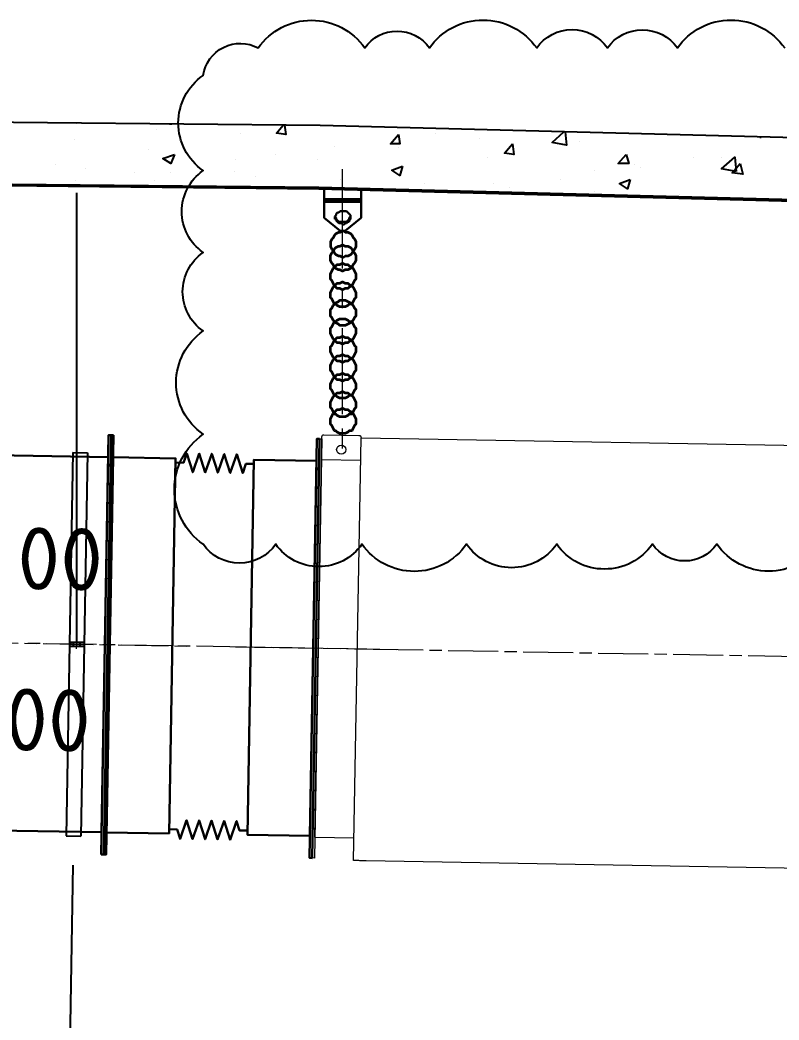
# Model space of a CAD drawing. Header units: inches. Extents: x 0 to 63075, y 0 to 44550.
# Drawn here: x 13184 to 15006, y 13735 to 16134 of the extents above; entities that cross this region are included whole.
import ezdxf

# ---------------------------------------------------------------- set-up
doc = ezdxf.new("R2010")
doc.units = ezdxf.units.IN
doc.header["$MEASUREMENT"] = 0
doc.linetypes.add('ACAD_ISO02W100', pattern=[15, 12, -3])
doc.linetypes.add('ACAD_ISO08W100', pattern=[36, 24, -3, 6, -3])
for name, color, linetype in [('PDF2_Geometry', 7, 'Continuous'), ('PDF_AXES', 7, 'Continuous'), ('PDF_Geometry', 7, 'Continuous'), ('PDF_Text', 7, 'Continuous')]:
    doc.layers.add(name, color=color, linetype=linetype)
doc.styles.add('PDF ISOCPEUR', font='isocpeur.ttf')

# ---------------------------------------------------------------- blocks, each defined once
blk = doc.blocks.new('1693_SIDE')
at = {"layer": 'PDF2_Geometry', "color": 252, "lineweight": 25, "true_color": 0x939598}
for points in [[(-183269.8, -67729.7), (-180934, -67796.4), (-176341.8, -67825), (-173395.8, -67853.6), (-165066.4, -68069.7), (-165066.4, -68219.1), (-173399, -68003), (-176345, -67974.4), (-180934, -67945.8), (-183269.8, -67879)], [(-173208.3, -67875.9), (-173205.2, -67898.1), (-173227.4, -67898.1)], [(-172935, -67898.1), (-172931.8, -67923.5), (-172954.1, -67920.4)], [(-173745.4, -67923.5), (-173754.9, -67945.8), (-173774, -67933.1)], [(-172661.7, -67923.5), (-172655.4, -67945.8), (-172680.8, -67945.8)], [(-172397.9, -67964.8), (-172432.9, -67958.5), (-172401.1, -67929.9)], [(-172388.4, -67945.8), (-172382.1, -67971.2), (-172407.5, -67968)], [(-173198.8, -67952.1), (-173205.2, -67974.4), (-173224.2, -67961.7)], [(-172652.2, -67983.9), (-172658.5, -68006.2), (-172677.6, -67993.4)]]:
    blk.add_lwpolyline(points, close=True, dxfattribs=at)
for points in [[(-173980.6, -67850.4), (-173980.6, -67850.4)], [(-173789.9, -67863.2), (-173789.9, -67863.2)], [(-173758.1, -67850.4), (-173751.8, -67850.4)], [(-173751.8, -67850.4), (-173751.8, -67850.4)], [(-173586.5, -67872.7), (-173586.5, -67872.7)], [(-173481.6, -67853.6), (-173478.5, -67875.9), (-173500.7, -67872.7), (-173484.8, -67853.6)], [(-173119.3, -67872.7), (-173119.3, -67872.7)], [(-172807.9, -67869.5), (-172804.7, -67901.3), (-172839.7, -67894.9), (-172811.1, -67869.5)], [(-183266.6, -67882.2), (-180934, -67949), (-176106.6, -67977.6), (-173399, -68006.2), (-165069.5, -68222.3)], [(-173986.9, -67888.6), (-173986.9, -67888.6)], [(-173014.5, -67885.4), (-173014.5, -67885.4)], [(-172772.9, -67891.8), (-172772.9, -67891.8)], [(-172340.7, -67882.2), (-172337.6, -67882.2)], [(-172337.6, -67882.2), (-172337.6, -67882.2)], [(-173809, -67910.8), (-173809, -67910.8)], [(-173360.9, -67904.5), (-173360.9, -67904.5)], [(-173208.3, -67907.6), (-173208.3, -67907.6)], [(-173599.2, -67936.2), (-173599.2, -67936.2)], [(-173503.9, -67923.5), (-173503.9, -67923.5)], [(-173402.2, -67936.2), (-173402.2, -67936.2)], [(-172995.4, -67929.9), (-172995.4, -67929.9)], [(-172499.6, -67929.9), (-172499.6, -67929.9)], [(-172432.9, -67929.9), (-172432.9, -67929.9)], [(-174031.4, -67949), (-174031.4, -67949)], [(-173958.3, -67958.5), (-173958.3, -67958.5)], [(-173840.7, -67968), (-173840.7, -67968)], [(-173754.9, -67968), (-173754.9, -67968)], [(-173602.4, -67964.8), (-173602.4, -67964.8)], [(-173217.9, -67968), (-173217.9, -67968)], [(-172738, -67961.7), (-172738, -67961.7)], [(-172642.6, -67949), (-172642.6, -67949)], [(-172626.8, -67955.3), (-172626.8, -67955.3)], [(-173983.8, -67987.1), (-173983.8, -67987.1)], [(-173793.1, -67987.1), (-173793.1, -67987.1)], [(-173551.5, -67977.6), (-173551.5, -67977.6)], [(-173348.2, -67983.9), (-173348.2, -67983.9)], [(-173144.8, -67993.4), (-173144.8, -67993.4)], [(-172979.5, -67993.4), (-172979.5, -67993.4)], [(-172820.6, -67983.9), (-172820.6, -67983.9)], [(-173020.8, -68012.5), (-173020.8, -68012.5)], [(-172941.4, -68003), (-172941.4, -68003)], [(-172738, -68012.5), (-172738, -68012.5)], [(-172534.6, -68018.9), (-172534.6, -68018.9)], [(-172331.2, -68028.4), (-172331.2, -68028.4)]]:
    blk.add_lwpolyline(points, dxfattribs=at)
blk = doc.blocks.new('FAN_MOTOR_SIDE')
at = {"linetype": 'ACAD_ISO08W100', "lineweight": 0, "ltscale": 5}
blk.add_lwpolyline([(-121378.2, -14744.8), (-125249.2, -14744.8)], dxfattribs=at)
at = {"layer": 'PDF_AXES', "lineweight": 20}
for points in [[(-125050.4, -14241.9), (-125050.4, -15247.7), (-125056.4, -15247.7), (-125056.4, -14241.9), (-125050.4, -14241.9)], [(-125050.4, -15197.7), (-125050.4, -14241.9)], [(-124956.4, -14291.9), (-125050.4, -14291.9)], [(-125050.4, -15197.7), (-124956.4, -15197.7)]]:
    blk.add_lwpolyline(points, dxfattribs=at)
blk.add_lwpolyline([(-124956.4, -14237.4), (-123756.3, -14237.4), (-123756.3, -15252.2), (-123766.3, -15252.2), (-123766.4, -15252.2, 0.004915), (-123776.3, -15252.1, 0.00492), (-123786.3, -15252.2), (-124926.4, -15252.2), (-124926.4, -15252.2, 0.004915), (-124936.4, -15252.1, 0.00492), (-124946.4, -15252.2), (-124956.4, -15252.2)], format="xyb", close=True, dxfattribs=at)
blk.add_circle((-125003.4, -14266.9), 11, dxfattribs=at)
at = {"layer": 'PDF_Geometry', "lineweight": 20}
blk.add_lwpolyline([(-125050.4, -14241.9), (-125050.4, -14236.9, -0.414216), (-125045.4, -14231.9), (-124961.4, -14231.9, -0.414216), (-124956.4, -14236.9), (-124956.4, -14237.4)], format="xyb", dxfattribs=at)
blk = doc.blocks.new('FAN_DUCT_500')
at = {"lineweight": 30}
for p, q in [((39079.8, -18994.6), (39079.8, -18094.6)), ((39079.8, -18094.6), (39567.8, -18094.6)), ((39567.8, -18094.6), (39567.8, -18994.6)), ((39079.8, -18994.6), (39567.8, -18994.6))]:
    blk.add_line(p, q, dxfattribs=at)
at = {"linetype": 'ACAD_ISO08W100', "lineweight": 0, "ltscale": 5}
blk.add_lwpolyline([(39767.8, -18544.6), (38879.8, -18544.6)], dxfattribs=at)
at = {"layer": 'PDF_AXES', "lineweight": 30}
for points in [[(39079.8, -18041.6), (39073.8, -18041.6), (39073.8, -19047.6), (39079.8, -19047.6)], [(39573.8, -18041.6), (39567.8, -18041.6), (39567.8, -19047.6), (39573.8, -19047.6)]]:
    blk.add_lwpolyline(points, close=True, dxfattribs=at)
at = {"layer": 'PDF_Text', "char_height": 150, "attachment_point": 4, "rotation": 180, "style": 'PDF ISOCPEUR'}
for s, insert in [('L500', (39533.2, -18361.4)), ('D900', (39533.2, -18748.4))]:
    blk.add_mtext(s, dxfattribs=dict(at, insert=insert))
blk = doc.blocks.new('FAN_DUCT_FLEX')
at = {"lineweight": 30}
for p, q in [((42270.5, -18994.6), (42270.5, -18094.6)), ((42758.5, -18094.6), (42758.5, -18994.6))]:
    blk.add_line(p, q, dxfattribs=at)
for points in [[(42420.5, -18104.6), (42439.5, -18104.6), (42447, -18082.1), (42462, -18127.1), (42477, -18082.1), (42492, -18127.1), (42507, -18082.1), (42522, -18127.1), (42537, -18082.1), (42552, -18127.1), (42567, -18082.1), (42582, -18127.1), (42589.5, -18104.6), (42608.5, -18104.6)], [(42270.5, -18994.6), (42420.5, -18994.6), (42420.5, -18094.6), (42270.5, -18094.6)], [(42758.5, -18994.6), (42608.5, -18994.6), (42608.5, -18094.6), (42758.5, -18094.6)], [(42420.5, -18984.6), (42439.5, -18984.6), (42447, -19007.1), (42462, -18962.1), (42477, -19007.1), (42492, -18962.1), (42507, -19007.1), (42522, -18962.1), (42537, -19007.1), (42552, -18962.1), (42567, -19007.1), (42582, -18962.1), (42589.5, -18984.6), (42608.5, -18984.6)]]:
    blk.add_lwpolyline(points, dxfattribs=at)
at = {"linetype": 'ACAD_ISO08W100', "lineweight": 0, "ltscale": 5}
blk.add_lwpolyline([(42958.5, -18544.6), (42070.5, -18544.6)], dxfattribs=at)
at = {"layer": 'PDF_AXES', "lineweight": 30}
for points in [[(42270.5, -18041.6), (42264.5, -18041.6), (42264.5, -19047.6), (42270.5, -19047.6)], [(42764.5, -18041.6), (42758.5, -18041.6), (42758.5, -19047.6), (42764.5, -19047.6)]]:
    blk.add_lwpolyline(points, close=True, dxfattribs=at)

msp = doc.modelspace()

# ---------------------------------------------------------------- linework, layer by layer
for p, q in [((13320.7, 14641.7), (13320.7, 15719.5)), ((13311.1, 15096.5), (13295.1, 14176.6)), ((13311.1, 15096.5), (13346.1, 15095.9)), ((13346.1, 15095.9), (13330.1, 14176)), ((13303.1, 14636.6), (13338.1, 14636)), ((13303.2, 14641.6), (13338.2, 14641)), ((13303, 14631.6), (13338, 14631)), ((13295.1, 14176.6), (13330.1, 14176)), ((13311.3, 14106.3), (13267.7, 11606.7))]:
    msp.add_line(p, q)
at = {"linetype": 'ACAD_ISO02W100'}
for p, q in [((13312.5, 14631.4), (13312.7, 14641.4)), ((13328.5, 14631.1), (13328.7, 14641.1))]:
    msp.add_line(p, q, dxfattribs=at)
msp.add_lwpolyline([(15105.4, 14876.3, -0.520567), (14856.8, 14876.3, -0.520567), (14702, 14876.3, -0.520567), (14472.5, 14876.3, -0.520567), (14256.1, 14876.3, -0.520567), (14005.1, 14876.3, -0.520567), (13798.1, 14876.3, -0.520567), (13623.8, 14876.3, -0.520567), (13623.8, 15140, -0.520567), (13623.8, 15387.9, -0.520567), (13623.8, 15576.3, -0.520567), (13623.8, 15772.7, -0.520567), (13623.8, 16000.9, -0.520567), (13756.3, 16066.9, -0.520567), (14011.7, 16066.9, -0.520567), (14166.9, 16066.9, -0.520567), (14424.4, 16066.9, -0.520567), (14594.3, 16066.9, -0.520567), (14762, 16066.9, -0.520567), (15019.6, 16066.9, -0.520567)], format="xyb")
at = {"linetype": 'ACAD_ISO08W100', "lineweight": 0, "ltscale": 5}
msp.add_lwpolyline([(13320.4, 14625.4), (13320.6, 14636.3), (13320.8, 14647.1)], dxfattribs=at)
at = {"layer": 'PDF2_Geometry', "lineweight": 30}
for p, q in [((13914.4, 15728.7), (13914.4, 15704.1)), ((14003.3, 15704.1), (14003.3, 15726.3)), ((13914.4, 15704.1), (13914.4, 15700.9)), ((13914.4, 15704.1), (14003.3, 15704.1)), ((13914.4, 15700.9), (13914.4, 15697.7)), ((14003.3, 15700.9), (13914.4, 15700.9)), ((13914.4, 15700.9), (14003.3, 15700.9)), ((13914.4, 15697.7), (13914.4, 15694.5)), ((13914.4, 15697.7), (14003.3, 15697.7)), ((13914.4, 15694.5), (13914.4, 15659.6)), ((14003.3, 15700.9), (14003.3, 15704.1)), ((14003.3, 15697.7), (14003.3, 15700.9)), ((14003.3, 15694.5), (14003.3, 15697.7)), ((14003.3, 15659.6), (14003.3, 15694.5)), ((13943, 15669.1), (13946.2, 15672.3)), ((13943, 15666), (13943, 15669.1)), ((13946.2, 15672.3), (13949.4, 15672.3)), ((13949.4, 15672.3), (13952.5, 15675.5)), ((13952.5, 15675.5), (13955.7, 15675.5)), ((13955.7, 15675.5), (13958.9, 15675.5)), ((13958.9, 15675.5), (13962.1, 15675.5)), ((13962.1, 15675.5), (13965.2, 15675.5)), ((13965.2, 15675.5), (13968.4, 15675.5)), ((13968.4, 15675.5), (13971.6, 15672.3)), ((13971.6, 15672.3), (13974.8, 15669.1)), ((13974.8, 15669.1), (13977.9, 15666)), ((13914.4, 15659.6), (13952.5, 15627.9)), ((13939.8, 15662.8), (13943, 15666)), ((13939.8, 15659.6), (13939.8, 15662.8)), ((13939.8, 15662.8), (13943, 15659.6)), ((13939.8, 15656.4), (13939.8, 15659.6)), ((13943, 15656.4), (13939.8, 15656.4)), ((13943, 15659.6), (13943, 15656.4)), ((13943, 15653.3), (13943, 15656.4)), ((13943, 15656.4), (13946.2, 15653.3)), ((13946.2, 15650.1), (13943, 15653.3)), ((13946.2, 15653.3), (13949.4, 15650.1)), ((13949.4, 15646.9), (13946.2, 15650.1)), ((13949.4, 15650.1), (13952.5, 15650.1)), ((13952.5, 15646.9), (13949.4, 15646.9)), ((13952.5, 15650.1), (13955.7, 15650.1)), ((13955.7, 15646.9), (13952.5, 15646.9)), ((13955.7, 15650.1), (13962.1, 15650.1)), ((13958.9, 15643.7), (13955.7, 15646.9)), ((13962.1, 15643.7), (13958.9, 15643.7)), ((13962.1, 15650.1), (13965.2, 15650.1)), ((13965.2, 15646.9), (13962.1, 15643.7)), ((13965.2, 15627.9), (14003.3, 15659.6)), ((13965.2, 15650.1), (13968.4, 15650.1)), ((13968.4, 15646.9), (13965.2, 15646.9)), ((13968.4, 15650.1), (13971.6, 15653.3)), ((13971.6, 15650.1), (13968.4, 15646.9)), ((13971.6, 15653.3), (13974.8, 15656.4)), ((13974.8, 15650.1), (13971.6, 15650.1)), ((13974.8, 15659.6), (13977.9, 15662.8)), ((13974.8, 15656.4), (13974.8, 15659.6)), ((13977.9, 15656.4), (13974.8, 15653.3)), ((13974.8, 15653.3), (13974.8, 15650.1)), ((13977.9, 15666), (13977.9, 15662.8)), ((13977.9, 15662.8), (13977.9, 15659.6)), ((13977.9, 15659.6), (13977.9, 15656.4)), ((13952.5, 15627.9), (13965.2, 15627.9))]:
    msp.add_line(p, q, dxfattribs=at)
at = {"layer": 'PDF2_Geometry', "lineweight": 18}
for points in [[(13958.6, 15537.6), (13958.6, 15775.7)], [(13958.6, 15442.3), (13958.6, 15490)], [(13958.6, 15188.3), (13958.6, 15394.7)], [(13958.6, 15106.3), (13958.6, 15153.9)]]:
    msp.add_lwpolyline(points, dxfattribs=at)
at = {"layer": 'PDF2_Geometry', "lineweight": 35}
for points in [[(13930.3, 15596.1), (13930.3, 15602.5), (13933.5, 15608.8), (13936.7, 15612), (13939.8, 15618.3), (13943, 15621.5), (13949.4, 15624.7), (13952.5, 15624.7), (13958.9, 15627.9), (13965.2, 15624.7), (13971.6, 15624.7), (13977.9, 15621.5), (13981.1, 15618.3), (13984.3, 15612), (13987.5, 15608.8), (13990.6, 15602.5), (13990.6, 15596.1), (13990.6, 15589.8), (13987.5, 15583.4), (13984.3, 15580.2), (13981.1, 15573.9), (13977.9, 15570.7), (13971.6, 15567.5), (13965.2, 15567.5), (13958.9, 15564.4), (13952.5, 15567.5), (13949.4, 15567.5), (13943, 15570.7), (13939.8, 15573.9), (13936.7, 15580.2), (13933.5, 15583.4), (13930.3, 15589.8)], [(13930, 15563), (13930, 15569.3), (13933.2, 15575.7), (13936.4, 15578.9), (13939.6, 15585.2), (13942.7, 15588.4), (13949.1, 15591.6), (13952.3, 15591.6), (13958.6, 15594.7), (13965, 15591.6), (13971.3, 15591.6), (13977.7, 15588.4), (13980.8, 15585.2), (13984, 15578.9), (13987.2, 15575.7), (13990.4, 15569.3), (13990.4, 15563), (13990.4, 15556.6), (13987.2, 15550.3), (13984, 15547.1), (13980.8, 15540.8), (13977.7, 15537.6), (13971.3, 15534.4), (13965, 15534.4), (13958.6, 15531.2), (13952.3, 15534.4), (13949.1, 15534.4), (13942.7, 15537.6), (13939.6, 15540.8), (13936.4, 15547.1), (13933.2, 15550.3), (13930, 15556.6)], [(13930, 15518.5), (13930, 15524.9), (13933.2, 15531.2), (13936.4, 15537.6), (13939.6, 15540.8), (13942.7, 15543.9), (13945.9, 15547.1), (13952.3, 15547.1), (13958.6, 15550.3), (13965, 15547.1), (13971.3, 15547.1), (13974.5, 15543.9), (13980.8, 15540.8), (13984, 15537.6), (13987.2, 15531.2), (13990.4, 15524.9), (13990.4, 15518.5), (13990.4, 15512.2), (13987.2, 15509), (13984, 15502.7), (13980.8, 15496.3), (13974.5, 15493.1), (13971.3, 15490), (13965, 15490), (13958.6, 15486.8), (13952.3, 15490), (13945.9, 15490), (13942.7, 15493.1), (13939.6, 15496.3), (13936.4, 15502.7), (13933.2, 15509), (13930, 15512.2)], [(13930, 15474.1), (13930, 15480.4), (13933.2, 15486.8), (13936.4, 15493.1), (13939.6, 15496.3), (13942.7, 15499.5), (13945.9, 15502.7), (13952.3, 15502.7), (13958.6, 15505.8), (13965, 15502.7), (13971.3, 15502.7), (13974.5, 15499.5), (13980.8, 15496.3), (13984, 15493.1), (13987.2, 15486.8), (13990.4, 15480.4), (13990.4, 15474.1), (13990.4, 15467.7), (13987.2, 15464.6), (13984, 15458.2), (13980.8, 15451.9), (13974.5, 15451.9), (13971.3, 15448.7), (13965, 15445.5), (13958.6, 15445.5), (13952.3, 15445.5), (13945.9, 15448.7), (13942.7, 15451.9), (13939.6, 15451.9), (13936.4, 15458.2), (13933.2, 15464.6), (13930, 15467.7)], [(13930, 15429.6), (13930, 15439.2), (13933.2, 15442.3), (13936.4, 15448.7), (13939.6, 15451.9), (13942.7, 15455), (13949.1, 15458.2), (13952.3, 15461.4), (13958.6, 15461.4), (13965, 15461.4), (13971.3, 15458.2), (13977.7, 15455), (13980.8, 15451.9), (13984, 15448.7), (13987.2, 15442.3), (13990.4, 15439.2), (13990.4, 15429.6), (13990.4, 15423.3), (13987.2, 15420.1), (13984, 15413.8), (13980.8, 15410.6), (13977.7, 15407.4), (13971.3, 15404.2), (13965, 15401.1), (13958.6, 15401.1), (13952.3, 15401.1), (13949.1, 15404.2), (13942.7, 15407.4), (13939.6, 15410.6), (13936.4, 15413.8), (13933.2, 15420.1), (13930, 15423.3)], [(13930, 15385.2), (13930, 15394.7), (13933.2, 15397.9), (13936.4, 15404.2), (13939.6, 15410.6), (13942.7, 15410.6), (13945.9, 15413.8), (13952.3, 15416.9), (13958.6, 15416.9), (13965, 15416.9), (13971.3, 15413.8), (13974.5, 15410.6), (13980.8, 15410.6), (13984, 15404.2), (13987.2, 15397.9), (13990.4, 15394.7), (13990.4, 15385.2), (13990.4, 15382), (13987.2, 15375.7), (13984, 15369.3), (13980.8, 15366.1), (13974.5, 15363), (13971.3, 15359.8), (13965, 15359.8), (13958.6, 15356.6), (13952.3, 15359.8), (13945.9, 15359.8), (13942.7, 15363), (13939.6, 15366.1), (13936.4, 15369.3), (13933.2, 15375.7), (13930, 15382)], [(13930, 15343.9), (13930, 15350.3), (13933.2, 15353.4), (13936.4, 15359.8), (13939.6, 15366.1), (13942.7, 15369.3), (13945.9, 15372.5), (13952.3, 15372.5), (13958.6, 15375.7), (13965, 15372.5), (13971.3, 15372.5), (13974.5, 15369.3), (13980.8, 15366.1), (13984, 15359.8), (13987.2, 15353.4), (13990.4, 15350.3), (13990.4, 15343.9), (13990.4, 15337.6), (13987.2, 15331.2), (13984, 15324.9), (13980.8, 15321.7), (13974.5, 15318.5), (13971.3, 15315.3), (13965, 15315.3), (13958.6, 15312.2), (13952.3, 15315.3), (13945.9, 15315.3), (13942.7, 15318.5), (13939.6, 15321.7), (13936.4, 15324.9), (13933.2, 15331.2), (13930, 15337.6)], [(13930, 15299.5), (13930, 15305.8), (13933.2, 15312.2), (13936.4, 15318.5), (13939.6, 15321.7), (13942.7, 15324.9), (13945.9, 15328), (13952.3, 15328), (13958.6, 15331.2), (13965, 15328), (13971.3, 15328), (13974.5, 15324.9), (13980.8, 15321.7), (13984, 15318.5), (13987.2, 15312.2), (13990.4, 15305.8), (13990.4, 15299.5), (13990.4, 15293.1), (13987.2, 15289.9), (13984, 15283.6), (13980.8, 15277.2), (13974.5, 15274.1), (13971.3, 15270.9), (13965, 15270.9), (13958.6, 15267.7), (13952.3, 15270.9), (13945.9, 15270.9), (13942.7, 15274.1), (13939.6, 15277.2), (13936.4, 15283.6), (13933.2, 15289.9), (13930, 15293.1)], [(13930, 15255), (13930, 15261.4), (13933.2, 15267.7), (13936.4, 15274.1), (13939.6, 15277.2), (13942.7, 15280.4), (13945.9, 15283.6), (13952.3, 15283.6), (13958.6, 15286.8), (13965, 15283.6), (13971.3, 15283.6), (13974.5, 15280.4), (13980.8, 15277.2), (13984, 15274.1), (13987.2, 15267.7), (13990.4, 15261.4), (13990.4, 15255), (13990.4, 15248.7), (13987.2, 15245.5), (13984, 15239.1), (13980.8, 15232.8), (13974.5, 15232.8), (13971.3, 15229.6), (13965, 15226.4), (13958.6, 15226.4), (13952.3, 15226.4), (13945.9, 15229.6), (13942.7, 15232.8), (13939.6, 15232.8), (13936.4, 15239.1), (13933.2, 15245.5), (13930, 15248.7)], [(13930, 15210.7), (13930, 15217), (13933.2, 15223.4), (13936.4, 15229.7), (13939.6, 15232.9), (13942.7, 15236.1), (13945.9, 15239.2), (13952.3, 15239.2), (13958.6, 15242.4), (13965, 15239.2), (13971.3, 15239.2), (13974.5, 15236.1), (13980.8, 15232.9), (13984, 15229.7), (13987.2, 15223.4), (13990.4, 15217), (13990.4, 15210.7), (13990.4, 15204.3), (13987.2, 15201.1), (13984, 15194.8), (13980.8, 15188.4), (13974.5, 15188.4), (13971.3, 15185.3), (13965, 15182.1), (13958.6, 15182.1), (13952.3, 15182.1), (13945.9, 15185.3), (13942.7, 15188.4), (13939.6, 15188.4), (13936.4, 15194.8), (13933.2, 15201.1), (13930, 15204.3)], [(13930, 15170.6), (13930, 15176.9), (13933.2, 15183.3), (13936.4, 15189.6), (13939.6, 15192.8), (13942.7, 15196), (13945.9, 15199.2), (13952.3, 15199.2), (13958.6, 15202.3), (13965, 15199.2), (13971.3, 15199.2), (13974.5, 15196), (13980.8, 15192.8), (13984, 15189.6), (13987.2, 15183.3), (13990.4, 15176.9), (13990.4, 15170.6), (13990.4, 15164.2), (13987.2, 15161.1), (13984, 15154.7), (13980.8, 15148.4), (13974.5, 15148.4), (13971.3, 15145.2), (13965, 15142), (13958.6, 15142), (13952.3, 15142), (13945.9, 15145.2), (13942.7, 15148.4), (13939.6, 15148.4), (13936.4, 15154.7), (13933.2, 15161.1), (13930, 15164.2)]]:
    msp.add_lwpolyline(points, close=True, dxfattribs=at)

# ---------------------------------------------------------------- block references
msp.add_blockref('1693_SIDE', (187301, 83735.1))
for name, p, rotation in [('FAN_DUCT_500', (52138.3, -4588.7), 178.9999999999963), ('FAN_DUCT_FLEX', (-28540.3, 33914.4), 359), ('FAN_MOTOR_SIDE', (139188.7, 27186.3), 359)]:
    msp.add_blockref(name, p, dxfattribs=dict(rotation=rotation))

doc.saveas('drawing.dxf')
